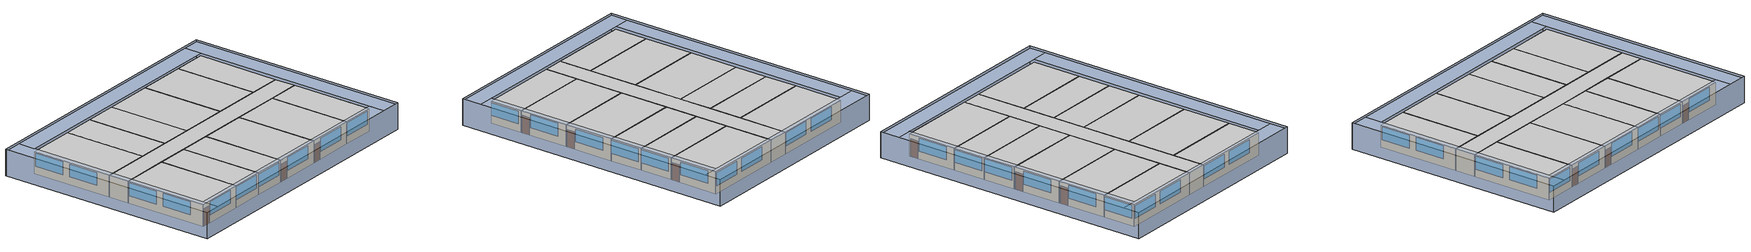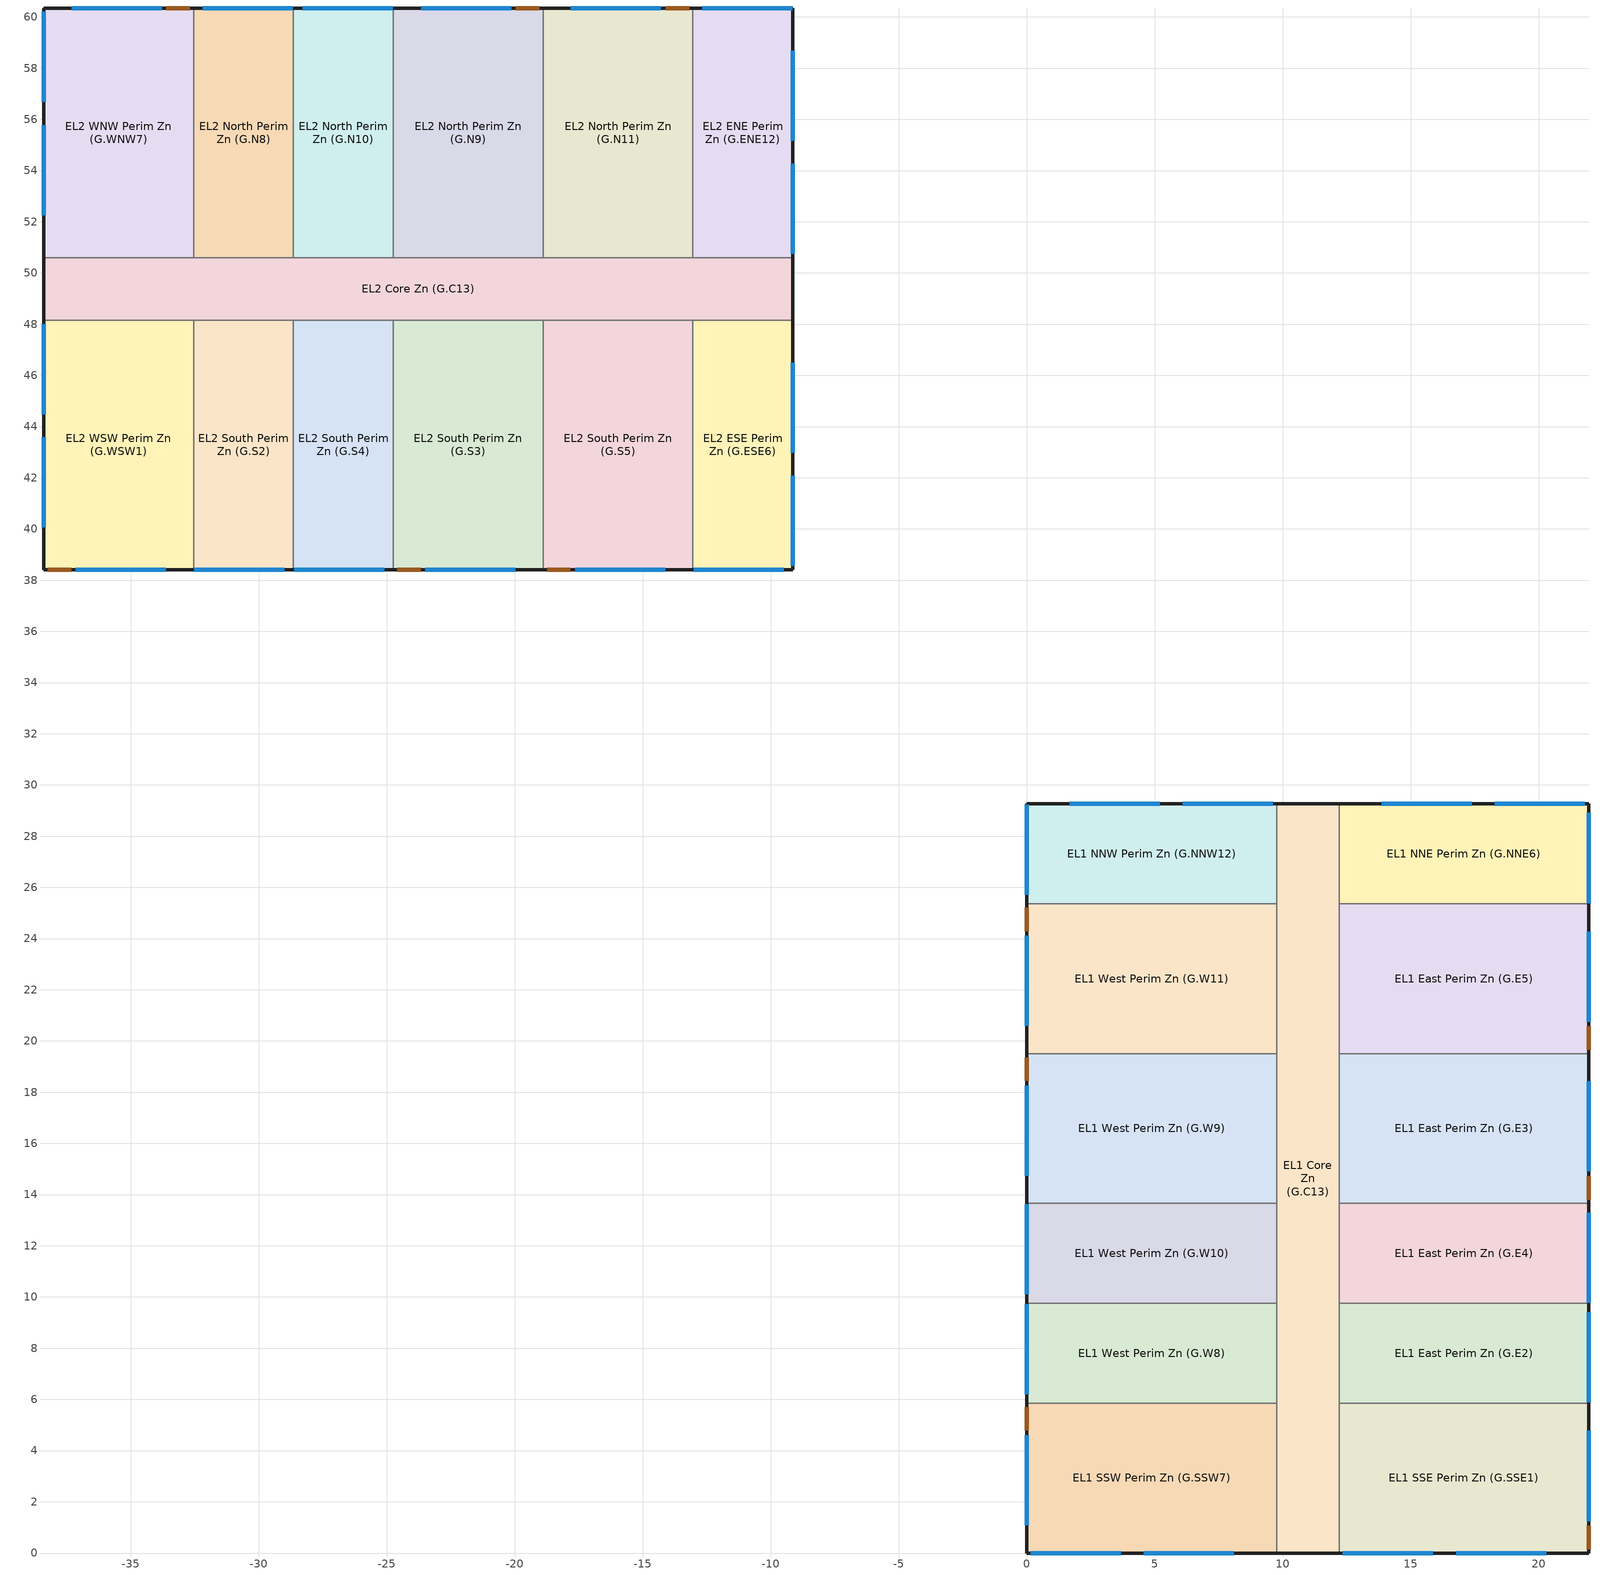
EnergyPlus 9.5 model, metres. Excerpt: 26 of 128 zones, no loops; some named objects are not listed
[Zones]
EL1 Core Zn (G.C13)
 floor foundation (Exterior Floor Cons): 12.19,29.26 12.19,0 9.75,0 9.75,29.26 z0
 wall outside (EL1 EWall Construction): 12.19,29.26 9.75,29.26 / 9.75,0 12.19,0 z0:2.56
 wall to EL1 NNW Perim Zn (G.NNW12) (EL1 IWall Construction-mirror): 9.75,29.26 9.75,25.36 z0:2.56
 wall to EL1 SSW Perim Zn (G.SSW7) (EL1 IWall Construction-mirror): 9.75,5.85 9.75,0 z0:2.56
 wall to EL1 West Perim Zn (G.W10) (EL1 IWall Construction-mirror): 9.75,13.66 9.75,9.75 z0:2.56
 wall to EL1 West Perim Zn (G.W11) (EL1 IWall Construction-mirror): 9.75,25.36 9.75,19.51 z0:2.56
 wall to EL1 West Perim Zn (G.W8) (EL1 IWall Construction-mirror): 9.75,9.75 9.75,5.85 z0:2.56
 wall to EL1 West Perim Zn (G.W9) (EL1 IWall Construction-mirror): 9.75,19.51 9.75,13.66 z0:2.56
 wall to EL1 East Perim Zn (G.E2) (EL1 IWall Construction-mirror): 12.19,5.85 12.19,9.75 z0:2.56
 wall to EL1 East Perim Zn (G.E3) (EL1 IWall Construction-mirror): 12.19,13.66 12.19,19.51 z0:2.56
 wall to EL1 East Perim Zn (G.E4) (EL1 IWall Construction-mirror): 12.19,9.75 12.19,13.66 z0:2.56
 wall to EL1 East Perim Zn (G.E5) (EL1 IWall Construction-mirror): 12.19,19.51 12.19,25.36 z0:2.56
 wall to EL1 NNE Perim Zn (G.NNE6) (EL1 IWall Construction-mirror): 12.19,25.36 12.19,29.26 z0:2.56
 wall to EL1 SSE Perim Zn (G.SSE1) (EL1 IWall Construction-mirror): 12.19,0 12.19,5.85 z0:2.56
 ceiling to EL1 Core Pl Zn (G.C26) (EL1 Ceilg Construction): 9.75,29.26 9.75,0 12.19,0 12.19,29.26 z2.56
EL1 East Perim Zn (G.E2)
 floor foundation (Exterior Floor Cons): 21.95,9.75 21.95,5.85 12.19,5.85 12.19,9.75 z0
 wall outside (EL1 EWall Construction): 21.95,5.85 21.95,9.75 z0:2.56
 wall to EL1 East Perim Zn (G.E4) (EL1 IWall Construction): 21.95,9.75 12.19,9.75 z0:2.56
 wall to EL1 SSE Perim Zn (G.SSE1) (EL1 IWall Construction-mirror): 12.19,5.85 21.95,5.85 z0:2.56
 window (Exterior Window): 21.95,5.88 21.95,9.4 z0.91:2.41
 ceiling to EL1 East Perim Pl Zn (G.E15) (EL1 Ceilg Construction): 12.19,9.75 12.19,5.85 21.95,5.85 21.95,9.75 z2.56
EL1 East Perim Zn (G.E3)
 floor foundation (Exterior Floor Cons): 21.95,19.51 21.95,13.66 12.19,13.66 12.19,19.51 z0
 wall outside (EL1 EWall Construction): 21.95,13.66 21.95,19.51 z0:2.56
 wall to EL1 East Perim Zn (G.E5) (EL1 IWall Construction): 21.95,19.51 12.19,19.51 z0:2.56
 wall to EL1 East Perim Zn (G.E4) (EL1 IWall Construction): 12.19,13.66 21.95,13.66 z0:2.56
 window (Exterior Window): 21.95,14.9 21.95,18.42 z0.91:2.41
 door (Dbl Lyr Unins Mtl Door): 21.95,13.81 21.95,14.72 z0:2.04
 ceiling to EL1 East Perim Pl Zn (G.E16) (EL1 Ceilg Construction): 12.19,19.51 12.19,13.66 21.95,13.66 21.95,19.51 z2.56
EL1 East Perim Zn (G.E4)
 floor foundation (Exterior Floor Cons): 21.95,13.66 21.95,9.75 12.19,9.75 12.19,13.66 z0
 wall outside (EL1 EWall Construction): 21.95,9.75 21.95,13.66 z0:2.56
 window (Exterior Window): 21.95,9.78 21.95,13.3 z0.91:2.41
 ceiling to EL1 East Perim Pl Zn (G.E17) (EL1 Ceilg Construction): 12.19,13.66 12.19,9.75 21.95,9.75 21.95,13.66 z2.56
EL1 East Perim Zn (G.E5)
 floor foundation (Exterior Floor Cons): 21.95,25.36 21.95,19.51 12.19,19.51 12.19,25.36 z0
 wall outside (EL1 EWall Construction): 21.95,19.51 21.95,25.36 z0:2.56
 wall to EL1 NNE Perim Zn (G.NNE6) (EL1 IWall Construction): 21.95,25.36 12.19,25.36 z0:2.56
 window (Exterior Window): 21.95,20.76 21.95,24.27 z0.91:2.41
 door (Dbl Lyr Unins Mtl Door): 21.95,19.66 21.95,20.57 z0:2.04
 ceiling to EL1 East Perim Pl Zn (G.E18) (EL1 Ceilg Construction): 12.19,25.36 12.19,19.51 21.95,19.51 21.95,25.36 z2.56
EL1 NNE Perim Zn (G.NNE6)
 floor foundation (Exterior Floor Cons): 21.95,29.26 21.95,25.36 12.19,25.36 12.19,29.26 z0
 wall outside (EL1 EWall Construction): 21.95,25.36 21.95,29.26 12.19,29.26 z0:2.56
 window (Exterior Window): 21.95,25.39 21.95,28.91 / 21.79,29.26 18.28,29.26 / 17.37,29.26 13.86,29.26 z0.91:2.41
 ceiling to EL1 NNE Perim Pl Zn (G.NNE19) (EL1 Ceilg Construction): 12.19,29.26 12.19,25.36 21.95,25.36 21.95,29.26 z2.56
EL1 NNW Perim Zn (G.NNW12)
 floor foundation (Exterior Floor Cons): 9.75,29.26 9.75,25.36 0,25.36 0,29.26 z0
 wall outside (EL1 EWall Construction): 9.75,29.26 0,29.26 0,25.36 z0:2.56
 wall to EL1 West Perim Zn (G.W11) (EL1 IWall Construction-mirror): 0,25.36 9.75,25.36 z0:2.56
 window (Exterior Window): 9.6,29.26 6.09,29.26 / 5.18,29.26 1.67,29.26 / 0,29.23 0,25.71 z0.91:2.41
 ceiling to EL1 NNW Perim Pl Zn (G.NNW25) (EL1 Ceilg Construction): 0,29.26 0,25.36 9.75,25.36 9.75,29.26 z2.56
EL1 SSE Perim Zn (G.SSE1)
 floor foundation (Exterior Floor Cons): 21.95,5.85 21.95,0 12.19,0 12.19,5.85 z0
 wall outside (EL1 EWall Construction): 12.19,0 21.95,0 21.95,5.85 z0:2.56
 window (Exterior Window): 21.95,1.25 21.95,4.77 / 12.34,0 15.86,0 / 16.76,0 20.28,0 z0.91:2.41
 door (Dbl Lyr Unins Mtl Door): 21.95,0.15 21.95,1.07 z0:2.04
 ceiling to EL1 SSE Perim Pl Zn (G.SSE14) (EL1 Ceilg Construction): 12.19,5.85 12.19,0 21.95,0 21.95,5.85 z2.56
EL1 SSW Perim Zn (G.SSW7)
 floor foundation (Exterior Floor Cons): 9.75,5.85 9.75,0 0,0 0,5.85 z0
 wall outside (EL1 EWall Construction): 0,5.85 0,0 9.75,0 z0:2.56
 wall to EL1 West Perim Zn (G.W8) (EL1 IWall Construction): 9.75,5.85 0,5.85 z0:2.56
 window (Exterior Window): 0.15,0 3.67,0 / 4.57,0 8.09,0 / 0,4.6 0,1.09 z0.91:2.41
 door (Dbl Lyr Unins Mtl Door): 0,5.7 0,4.79 z0:2.04
 ceiling to EL1 SSW Perim Pl Zn (G.SSW20) (EL1 Ceilg Construction): 0,5.85 0,0 9.75,0 9.75,5.85 z2.56
EL1 West Perim Zn (G.W10)
 floor foundation (Exterior Floor Cons): 9.75,13.66 9.75,9.75 0,9.75 0,13.66 z0
 wall outside (EL1 EWall Construction): 0,13.66 0,9.75 z0:2.56
 wall to EL1 West Perim Zn (G.W8) (EL1 IWall Construction-mirror): 0,9.75 9.75,9.75 z0:2.56
 wall to EL1 West Perim Zn (G.W9) (EL1 IWall Construction-mirror): 9.75,13.66 0,13.66 z0:2.56
 window (Exterior Window): 0,13.62 0,10.11 z0.91:2.41
 ceiling to EL1 West Perim Pl Zn (G.W23) (EL1 Ceilg Construction): 0,13.66 0,9.75 9.75,9.75 9.75,13.66 z2.56
EL1 West Perim Zn (G.W11)
 floor foundation (Exterior Floor Cons): 9.75,25.36 9.75,19.51 0,19.51 0,25.36 z0
 wall outside (EL1 EWall Construction): 0,25.36 0,19.51 z0:2.56
 wall to EL1 West Perim Zn (G.W9) (EL1 IWall Construction-mirror): 0,19.51 9.75,19.51 z0:2.56
 window (Exterior Window): 0,24.11 0,20.59 z0.91:2.41
 door (Dbl Lyr Unins Mtl Door): 0,25.21 0,24.29 z0:2.04
 ceiling to EL1 West Perim Pl Zn (G.W24) (EL1 Ceilg Construction): 0,25.36 0,19.51 9.75,19.51 9.75,25.36 z2.56
EL1 West Perim Zn (G.W8)
 floor foundation (Exterior Floor Cons): 9.75,9.75 9.75,5.85 0,5.85 0,9.75 z0
 wall outside (EL1 EWall Construction): 0,9.75 0,5.85 z0:2.56
 window (Exterior Window): 0,9.72 0,6.21 z0.91:2.41
 ceiling to EL1 West Perim Pl Zn (G.W21) (EL1 Ceilg Construction): 0,9.75 0,5.85 9.75,5.85 9.75,9.75 z2.56
EL1 West Perim Zn (G.W9)
 floor foundation (Exterior Floor Cons): 9.75,19.51 9.75,13.66 0,13.66 0,19.51 z0
 wall outside (EL1 EWall Construction): 0,19.51 0,13.66 z0:2.56
 window (Exterior Window): 0,18.26 0,14.74 z0.91:2.41
 door (Dbl Lyr Unins Mtl Door): 0,19.35 0,18.44 z0:2.04
 ceiling to EL1 West Perim Pl Zn (G.W22) (EL1 Ceilg Construction): 0,19.51 0,13.66 9.75,13.66 9.75,19.51 z2.56
EL2 Core Zn (G.C13)
 floor foundation (Exterior Floor Cons): -9.14,50.6 -9.14,48.16 -38.4,48.16 -38.4,50.6 z0
 wall outside (EL1 EWall Construction): -9.14,48.16 -9.14,50.6 / -38.4,50.6 -38.4,48.16 z0:2.56
 wall to EL2 ESE Perim Zn (G.ESE6) (EL1 IWall Construction-mirror): -13.05,48.16 -9.14,48.16 z0:2.56
 wall to EL2 South Perim Zn (G.S2) (EL1 IWall Construction-mirror): -32.55,48.16 -28.65,48.16 z0:2.56
 wall to EL2 South Perim Zn (G.S3) (EL1 IWall Construction-mirror): -24.75,48.16 -18.9,48.16 z0:2.56
 wall to EL2 South Perim Zn (G.S4) (EL1 IWall Construction-mirror): -28.65,48.16 -24.75,48.16 z0:2.56
 wall to EL2 South Perim Zn (G.S5) (EL1 IWall Construction-mirror): -18.9,48.16 -13.05,48.16 z0:2.56
 wall to EL2 WSW Perim Zn (G.WSW1) (EL1 IWall Construction-mirror): -38.4,48.16 -32.55,48.16 z0:2.56
 wall to EL2 ENE Perim Zn (G.ENE12) (EL1 IWall Construction-mirror): -9.14,50.6 -13.05,50.6 z0:2.56
 wall to EL2 North Perim Zn (G.N10) (EL1 IWall Construction-mirror): -24.75,50.6 -28.65,50.6 z0:2.56
 wall to EL2 North Perim Zn (G.N11) (EL1 IWall Construction-mirror): -13.05,50.6 -18.9,50.6 z0:2.56
 wall to EL2 North Perim Zn (G.N8) (EL1 IWall Construction-mirror): -28.65,50.6 -32.55,50.6 z0:2.56
 wall to EL2 North Perim Zn (G.N9) (EL1 IWall Construction-mirror): -18.9,50.6 -24.75,50.6 z0:2.56
 wall to EL2 WNW Perim Zn (G.WNW7) (EL1 IWall Construction-mirror): -32.55,50.6 -38.4,50.6 z0:2.56
 ceiling to EL2 Core Pl Zn (G.C26) (EL1 Ceilg Construction): -38.4,50.6 -38.4,48.16 -9.14,48.16 -9.14,50.6 z2.56
EL2 ENE Perim Zn (G.ENE12)
 floor foundation (Exterior Floor Cons): -9.14,60.35 -9.14,50.6 -13.05,50.6 -13.05,60.35 z0
 wall outside (EL1 EWall Construction): -9.14,50.6 -9.14,60.35 -13.05,60.35 z0:2.56
 wall to EL2 North Perim Zn (G.N11) (EL1 IWall Construction-mirror): -13.05,60.35 -13.05,50.6 z0:2.56
 window (Exterior Window): -9.14,50.75 -9.14,54.27 / -9.14,55.17 -9.14,58.68 / -9.17,60.35 -12.69,60.35 z0.91:2.41
 ceiling to EL2 ENE Perim Pl Zn (G.ENE25) (EL1 Ceilg Construction): -13.05,60.35 -13.05,50.6 -9.14,50.6 -9.14,60.35 z2.56
EL2 ESE Perim Zn (G.ESE6)
 floor foundation (Exterior Floor Cons): -9.14,48.16 -9.14,38.4 -13.05,38.4 -13.05,48.16 z0
 wall outside (EL1 EWall Construction): -13.05,38.4 -9.14,38.4 -9.14,48.16 z0:2.56
 wall to EL2 South Perim Zn (G.S5) (EL1 IWall Construction-mirror): -13.05,48.16 -13.05,38.4 z0:2.56
 window (Exterior Window): -9.14,38.56 -9.14,42.07 / -9.14,42.98 -9.14,46.49 / -13.01,38.4 -9.5,38.4 z0.91:2.41
 ceiling to EL2 ESE Perim Pl Zn (G.ESE19) (EL1 Ceilg Construction): -13.05,48.16 -13.05,38.4 -9.14,38.4 -9.14,48.16 z2.56
EL2 North Perim Zn (G.N10)
 floor foundation (Exterior Floor Cons): -24.75,60.35 -24.75,50.6 -28.65,50.6 -28.65,60.35 z0
 wall outside (EL1 EWall Construction): -24.75,60.35 -28.65,60.35 z0:2.56
 wall to EL2 North Perim Zn (G.N8) (EL1 IWall Construction-mirror): -28.65,60.35 -28.65,50.6 z0:2.56
 wall to EL2 North Perim Zn (G.N9) (EL1 IWall Construction-mirror): -24.75,50.6 -24.75,60.35 z0:2.56
 window (Exterior Window): -24.78,60.35 -28.3,60.35 z0.91:2.41
 ceiling to EL2 North Perim Pl Zn (G.N23) (EL1 Ceilg Construction): -28.65,60.35 -28.65,50.6 -24.75,50.6 -24.75,60.35 z2.56
EL2 North Perim Zn (G.N11)
 floor foundation (Exterior Floor Cons): -13.05,60.35 -13.05,50.6 -18.9,50.6 -18.9,60.35 z0
 wall outside (EL1 EWall Construction): -13.05,60.35 -18.9,60.35 z0:2.56
 wall to EL2 North Perim Zn (G.N9) (EL1 IWall Construction-mirror): -18.9,60.35 -18.9,50.6 z0:2.56
 window (Exterior Window): -14.3,60.35 -17.81,60.35 z0.91:2.41
 door (Dbl Lyr Unins Mtl Door): -13.2,60.35 -14.11,60.35 z0:2.04
 ceiling to EL2 North Perim Pl Zn (G.N24) (EL1 Ceilg Construction): -18.9,60.35 -18.9,50.6 -13.05,50.6 -13.05,60.35 z2.56
EL2 North Perim Zn (G.N8)
 floor foundation (Exterior Floor Cons): -28.65,60.35 -28.65,50.6 -32.55,50.6 -32.55,60.35 z0
 wall outside (EL1 EWall Construction): -28.65,60.35 -32.55,60.35 z0:2.56
 wall to EL2 WNW Perim Zn (G.WNW7) (EL1 IWall Construction-mirror): -32.55,60.35 -32.55,50.6 z0:2.56
 window (Exterior Window): -28.68,60.35 -32.2,60.35 z0.91:2.41
 ceiling to EL2 North Perim Pl Zn (G.N21) (EL1 Ceilg Construction): -32.55,60.35 -32.55,50.6 -28.65,50.6 -28.65,60.35 z2.56
EL2 North Perim Zn (G.N9)
 floor foundation (Exterior Floor Cons): -18.9,60.35 -18.9,50.6 -24.75,50.6 -24.75,60.35 z0
 wall outside (EL1 EWall Construction): -18.9,60.35 -24.75,60.35 z0:2.56
 window (Exterior Window): -20.15,60.35 -23.66,60.35 z0.91:2.41
 door (Dbl Lyr Unins Mtl Door): -19.05,60.35 -19.96,60.35 z0:2.04
 ceiling to EL2 North Perim Pl Zn (G.N22) (EL1 Ceilg Construction): -24.75,60.35 -24.75,50.6 -18.9,50.6 -18.9,60.35 z2.56
EL2 South Perim Zn (G.S2)
 floor foundation (Exterior Floor Cons): -28.65,48.16 -28.65,38.4 -32.55,38.4 -32.55,48.16 z0
 wall outside (EL1 EWall Construction): -32.55,38.4 -28.65,38.4 z0:2.56
 wall to EL2 South Perim Zn (G.S4) (EL1 IWall Construction): -28.65,38.4 -28.65,48.16 z0:2.56
 wall to EL2 WSW Perim Zn (G.WSW1) (EL1 IWall Construction-mirror): -32.55,48.16 -32.55,38.4 z0:2.56
 window (Exterior Window): -32.52,38.4 -29.01,38.4 z0.91:2.41
 ceiling to EL2 South Perim Pl Zn (G.S15) (EL1 Ceilg Construction): -32.55,48.16 -32.55,38.4 -28.65,38.4 -28.65,48.16 z2.56
EL2 South Perim Zn (G.S3)
 floor foundation (Exterior Floor Cons): -18.9,48.16 -18.9,38.4 -24.75,38.4 -24.75,48.16 z0
 wall outside (EL1 EWall Construction): -24.75,38.4 -18.9,38.4 z0:2.56
 wall to EL2 South Perim Zn (G.S5) (EL1 IWall Construction): -18.9,38.4 -18.9,48.16 z0:2.56
 wall to EL2 South Perim Zn (G.S4) (EL1 IWall Construction): -24.75,48.16 -24.75,38.4 z0:2.56
 window (Exterior Window): -23.5,38.4 -19.98,38.4 z0.91:2.41
 door (Dbl Lyr Unins Mtl Door): -24.6,38.4 -23.68,38.4 z0:2.04
 ceiling to EL2 South Perim Pl Zn (G.S16) (EL1 Ceilg Construction): -24.75,48.16 -24.75,38.4 -18.9,38.4 -18.9,48.16 z2.56
EL2 South Perim Zn (G.S4)
 floor foundation (Exterior Floor Cons): -24.75,48.16 -24.75,38.4 -28.65,38.4 -28.65,48.16 z0
 wall outside (EL1 EWall Construction): -28.65,38.4 -24.75,38.4 z0:2.56
 window (Exterior Window): -28.62,38.4 -25.1,38.4 z0.91:2.41
 ceiling to EL2 South Perim Pl Zn (G.S17) (EL1 Ceilg Construction): -28.65,48.16 -28.65,38.4 -24.75,38.4 -24.75,48.16 z2.56
EL2 South Perim Zn (G.S5)
 floor foundation (Exterior Floor Cons): -13.05,48.16 -13.05,38.4 -18.9,38.4 -18.9,48.16 z0
 wall outside (EL1 EWall Construction): -18.9,38.4 -13.05,38.4 z0:2.56
 window (Exterior Window): -17.65,38.4 -14.13,38.4 z0.91:2.41
 door (Dbl Lyr Unins Mtl Door): -18.75,38.4 -17.83,38.4 z0:2.04
 ceiling to EL2 South Perim Pl Zn (G.S18) (EL1 Ceilg Construction): -18.9,48.16 -18.9,38.4 -13.05,38.4 -13.05,48.16 z2.56
EL2 WNW Perim Zn (G.WNW7)
 floor foundation (Exterior Floor Cons): -32.55,60.35 -32.55,50.6 -38.4,50.6 -38.4,60.35 z0
 wall outside (EL1 EWall Construction): -32.55,60.35 -38.4,60.35 -38.4,50.6 z0:2.56
 window (Exterior Window): -33.8,60.35 -37.32,60.35 / -38.4,60.2 -38.4,56.68 / -38.4,55.78 -38.4,52.26 z0.91:2.41
 door (Dbl Lyr Unins Mtl Door): -32.71,60.35 -33.62,60.35 z0:2.04
 ceiling to EL2 WNW Perim Pl Zn (G.WNW20) (EL1 Ceilg Construction): -38.4,60.35 -38.4,50.6 -32.55,50.6 -32.55,60.35 z2.56
EL2 WSW Perim Zn (G.WSW1)
 floor foundation (Exterior Floor Cons): -32.55,48.16 -32.55,38.4 -38.4,38.4 -38.4,48.16 z0
 wall outside (EL1 EWall Construction): -38.4,48.16 -38.4,38.4 -32.55,38.4 z0:2.56
 window (Exterior Window): -37.16,38.4 -33.64,38.4 / -38.4,48.01 -38.4,44.49 / -38.4,43.59 -38.4,40.07 z0.91:2.41
 door (Dbl Lyr Unins Mtl Door): -38.25,38.4 -37.34,38.4 z0:2.04
 ceiling to EL2 WSW Perim Pl Zn (G.WSW14) (EL1 Ceilg Construction): -38.4,48.16 -38.4,38.4 -32.55,38.4 -32.55,48.16 z2.56
shading: -2.13,31.39 24.08,31.39 / 24.08,31.39 24.08,-2.13 / 24.08,-2.13 -2.13,-2.13 / -2.13,31.39 -2.13,-2.13 / -40.54,36.27 -40.54,62.48 / -40.54,62.48 -7.01,62.48 / -7.01,62.48 -7.01,36.27 / -40.54,36.27 -7.01,36.27 z0:3.05; -9.14,62.33 -9.14,60.35 -38.4,60.35 -38.4,62.33 z2.9; -38.4,62.33 -38.4,36.42 -40.39,36.42 -40.39,62.33 z2.9; -7.16,62.33 -7.16,36.42 -9.14,36.42 -9.14,62.33 z2.9; -9.14,38.4 -9.14,36.42 -38.4,36.42 -38.4,38.4 z2.9; 23.93,31.24 23.93,29.26 -1.98,29.26 -1.98,31.24 z2.9; 0,29.26 0,0 -1.98,0 -1.98,29.26 z2.9; 23.93,0 23.93,-1.98 -1.98,-1.98 -1.98,0 z2.9; 23.93,29.26 23.93,0 21.95,0 21.95,29.26 z2.9
[Building]
MFm+dxgf+existing: North Axis {deg}=0; Terrain=Suburbs; Loads Convergence Tolerance Value {W}=0.04; Temperature Convergence Tolerance Value {deltaC}=0.4; Solar Distribution=FullExterior; Maximum Number of Warmup Days=40; Minimum Number of Warmup Days=10
[Site:Location]
CA_EUREKA_USA Design_Conditions: Latitude {deg}=40.8; Longitude {deg}=-124.17; Time Zone {hr}=-8; Elevation {m}=18
[SizingPeriod:DesignDay] Day of Month=21; Dry-Bulb Temperature Range Modifier Type=DefaultMultipliers; Humidity Condition Type=Wetbulb; Barometric Pressure {Pa}=101109; Rain Indicator=No; Snow Indicator=No; Daylight Saving Time Indicator=No
Name | Month | Day Type | Maximum Dry-Bulb Temperature {C} | Daily Dry-Bulb Temperature Range {deltaC} | Wetbulb or DewPoint at Maximum Dry-Bulb {C} | Wind Speed {m/s} | Wind Direction {deg} | Solar Model Indicator | Sky Clearness | ASHRAE Clear Sky Optical Depth for Beam Irradiance (taub) | ASHRAE Clear Sky Optical Depth for Diffuse Irradiance (taud)
CA_EUREKA Ann Htg 99.6% Condns DB | 12 | WinterDesignDay | 0.7 | 0 | 0.7 | 1.5 | 100 | ASHRAEClearSky | 0
CA_EUREKA Ann Clg .4% Condns DB=>MWB | 8 | SummerDesignDay | 20.1 | 4.5 | 15.1 | 4.2 | 320 | ASHRAETau |  | 0.327 | 2.581
[Site:WaterMainsTemperature]
Calculation Method=Correlation; Annual Average Outdoor Air Temperature {C}=10.81; Maximum Difference In Monthly Average Outdoor Air Temperatures {deltaC}=16.84
[Material]
Name | Roughness | Thickness {m} | Conductivity {W/m-K} | Density {kg/m3} | Specific Heat {J/kg-K} | Thermal Absorptance | Solar Absorptance | Visible Absorptance
GypBd 1/2in (GP01) | Rough | 0.0128016 | 0.160159 | 800.925 | 837.36
Light Soil Damp 2in | Rough | 0.0508 | 0.864789 | 1601.85 | 1046.7
Conc HW 140lb 4in (HF-C5) | Rough | 0.101498 | 1.72958 | 2242.59 | 837.36
syn_stucco | MediumSmooth | 0.003048 | 8.65E-02 | 400 | 878.64
Drywall_1/2in | MediumSmooth | 0.0127 | 0.16009 | 800.923 | 1087.84
OSB_7/16in | MediumSmooth | 0.0111125 | 0.1163 | 544.627 | 1213.36
sheathing_consol_layer | Rough | 0.0127 | 0.0940184 | 685.008 | 1172.332
wall_consol_layer | Rough | 0.137 | 0.057165 | 120.801 | 1036.26
ceil_consol_layer | Rough | 0.195 | 0.0617176 | 41.9286 | 776.251
Carpet_n_pad | MediumSmooth | 0.0254001 | 0.0601314 | 32.0369 | 836.8 | 0.9 | 0.7 | 0.7
[Material:NoMass] Roughness=Rough
Name | Thermal Resistance {m2-K/W}
EL1 IWall Cons Mat 2 (0.91) | 0.160211
Dbl Lyr Unins Mtl Door | 0.214703
[WindowMaterial:SimpleGlazingSystem]
Glass: U-Factor {W/m2-K}=3.74787; Solar Heat Gain Coefficient=0.52; Visible Transmittance=0.88
[WindowMaterial:Blind]
int_blind: Slat Orientation=Horizontal; Slat Width {m}=0.025; Slat Separation {m}=0.01875; Slat Thickness {m}=0.001; Slat Angle {deg}=45; Slat Conductivity {W/m-K}=221; Slat Beam Solar Transmittance=0; Front Side Slat Beam Solar Reflectance=0.5; Back Side Slat Beam Solar Reflectance=0.5; Slat Diffuse Solar Transmittance=0; Front Side Slat Diffuse Solar Reflectance=0.5; Back Side Slat Diffuse Solar Reflectance=0.5; Slat Beam Visible Transmittance=0; Front Side Slat Beam Visible Reflectance=0.5; Back Side Slat Beam Visible Reflectance=0.5; Slat Diffuse Visible Transmittance=0; Front Side Slat Diffuse Visible Reflectance=0.5; Back Side Slat Diffuse Visible Reflectance=0.5; Slat Infrared Hemispherical Transmittance=0; Front Side Slat Infrared Hemispherical Emissivity=0.9; Back Side Slat Infrared Hemispherical Emissivity=0.9; Blind to Glass Distance {m}=0.05; Blind Top Opening Multiplier=0.5; Blind Bottom Opening Multiplier=0.5; Blind Left Side Opening Multiplier=0.5; Blind Right Side Opening Multiplier=0.5
[Construction]
Exterior Window: Glass
EL1 EWall Construction: syn_stucco, sheathing_consol_layer, OSB_7/16in, wall_consol_layer, Drywall_1/2in
EL1 IWall Construction; EL1 IWall Construction-mirror: GypBd 1/2in (GP01), EL1 IWall Cons Mat 2 (0.91), GypBd 1/2in (GP01)
Dbl Lyr Unins Mtl Door: Dbl Lyr Unins Mtl Door
EL1 Ceilg Construction: ceil_consol_layer, Drywall_1/2in
window_w_blinds: Glass, int_blind
Exterior Floor Cons: Light Soil Damp 2in, Conc HW 140lb 4in (HF-C5), Carpet_n_pad
[Zone] Multiplier=1; Part of Total Floor Area=Yes
EL1 Core Zn (G.C13); EL1 East Perim Zn (G.E2); EL1 East Perim Zn (G.E3); EL1 East Perim Zn (G.E4); EL1 East Perim Zn (G.E5); EL1 NNE Perim Zn (G.NNE6); EL1 NNW Perim Zn (G.NNW12); EL1 SSE Perim Zn (G.SSE1); EL1 SSW Perim Zn (G.SSW7); EL1 West Perim Zn (G.W10); EL1 West Perim Zn (G.W11); EL1 West Perim Zn (G.W8); EL1 West Perim Zn (G.W9); EL2 Core Zn (G.C13); EL2 ENE Perim Zn (G.ENE12); EL2 ESE Perim Zn (G.ESE6); EL2 North Perim Zn (G.N10); EL2 North Perim Zn (G.N11); EL2 North Perim Zn (G.N8); EL2 North Perim Zn (G.N9); EL2 South Perim Zn (G.S2); EL2 South Perim Zn (G.S3); EL2 South Perim Zn (G.S4); EL2 South Perim Zn (G.S5); EL2 WNW Perim Zn (G.WNW7); EL2 WSW Perim Zn (G.WSW1)
[WindowShadingControl] Shading Type=InteriorBlind; Construction with Shading=window_w_blinds; Shading Control Type=OnNightIfHeatingAndOnDayIfCooling; Schedule=DEER Res ShadeSch; Shading Control Is Scheduled=Yes; Glare Control Is Active=No; Multiple Surface Control Type=Sequential
Name | Zone | Fenestration Surface 1 | Fenestration Surface 2 | Fenestration Surface 3
Shades-EL1-unit-G.E1 | EL1 SSE Perim Zn (G.SSE1) | EL1 East Win (G.SSE1.E1.W1) | EL1 South Win (G.SSE1.E2.W1) | EL1 South Win (G.SSE1.E2.W2)
Shades-EL1-unit-G.E2 | EL1 East Perim Zn (G.E2) | EL1 East Win (G.E2.E3.W1)
Shades-EL1-unit-G.E4 | EL1 East Perim Zn (G.E4) | EL1 East Win (G.E4.E5.W1)
Shades-EL1-unit-G.E3 | EL1 East Perim Zn (G.E3) | EL1 East Win (G.E3.E4.W1)
Shades-EL1-unit-G.E5 | EL1 East Perim Zn (G.E5) | EL1 East Win (G.E5.E6.W1)
Shades-EL1-unit-G.E6 | EL1 NNE Perim Zn (G.NNE6) | EL1 East Win (G.NNE6.E8.W1) | EL1 North Win (G.NNE6.E7.W1) | EL1 North Win (G.NNE6.E7.W2)
Shades-EL1-unit-G.W7 | EL1 SSW Perim Zn (G.SSW7) | EL1 West Win (G.SSW7.E10.W1) | EL1 South Win (G.SSW7.E9.W1) | EL1 South Win (G.SSW7.E9.W2)
Shades-EL1-unit-G.W8 | EL1 West Perim Zn (G.W8) | EL1 West Win (G.W8.E11.W1)
Shades-EL1-unit-G.W10 | EL1 West Perim Zn (G.W10) | EL1 West Win (G.W10.E13.W1)
Shades-EL1-unit-G.W9 | EL1 West Perim Zn (G.W9) | EL1 West Win (G.W9.E12.W1)
Shades-EL1-unit-G.W11 | EL1 West Perim Zn (G.W11) | EL1 West Win (G.W11.E14.W1)
Shades-EL1-unit-G.W12 | EL1 NNW Perim Zn (G.NNW12) | EL1 West Win (G.NNW12.E15.W1) | EL1 North Win (G.NNW12.E16.W1) | EL1 North Win (G.NNW12.E16.W2)
Shades-EL2-unit-G.S1 | EL2 WSW Perim Zn (G.WSW1) | EL2 South Win (G.WSW1.E1.W1) | EL2 West Win (G.WSW1.E2.W1) | EL2 West Win (G.WSW1.E2.W2)
Shades-EL2-unit-G.S2 | EL2 South Perim Zn (G.S2) | EL2 South Win (G.S2.E3.W1)
Shades-EL2-unit-G.S4 | EL2 South Perim Zn (G.S4) | EL2 South Win (G.S4.E5.W1)
Shades-EL2-unit-G.S3 | EL2 South Perim Zn (G.S3) | EL2 South Win (G.S3.E4.W1)
Shades-EL2-unit-G.S5 | EL2 South Perim Zn (G.S5) | EL2 South Win (G.S5.E6.W1)
Shades-EL2-unit-G.S6 | EL2 ESE Perim Zn (G.ESE6) | EL2 South Win (G.ESE6.E8.W1) | EL2 East Win (G.ESE6.E7.W1) | EL2 East Win (G.ESE6.E7.W2)
Shades-EL2-unit-G.N12 | EL2 ENE Perim Zn (G.ENE12) | EL2 North Win (G.ENE12.E15.W1) | EL2 East Win (G.ENE12.E16.W1) | EL2 East Win (G.ENE12.E16.W2)
Shades-EL2-unit-G.N11 | EL2 North Perim Zn (G.N11) | EL2 North Win (G.N11.E14.W1)
Shades-EL2-unit-G.N9 | EL2 North Perim Zn (G.N9) | EL2 North Win (G.N9.E12.W1)
Shades-EL2-unit-G.N10 | EL2 North Perim Zn (G.N10) | EL2 North Win (G.N10.E13.W1)
Shades-EL2-unit-G.N8 | EL2 North Perim Zn (G.N8) | EL2 North Win (G.N8.E11.W1)
Shades-EL2-unit-G.N7 | EL2 WNW Perim Zn (G.WNW7) | EL2 North Win (G.WNW7.E10.W1) | EL2 West Win (G.WNW7.E9.W1) | EL2 West Win (G.WNW7.E9.W2)
[Foundation:Kiva]
Slab Foundation
[Foundation:Kiva:Settings]
Soil Conductivity {W/m-K}=1.73; Soil Density {kg/m3}=1842; Soil Specific Heat {J/kg-K}=419; Ground Solar Absorptivity=0.9; Ground Thermal Absorptivity=0.9; Ground Surface Roughness {m}=0.03; Far-Field Width {m}=40; Deep-Ground Boundary Condition=ZeroFlux; Deep-Ground Depth {m}=40; Minimum Cell Dimension {m}=0.02; Maximum Cell Growth Coefficient=1.5; Simulation Timestep=Timestep
[SurfaceProperty:ExposedFoundationPerimeter] Exposed Perimeter Calculation Method=ExposedPerimeterFraction; Surface Segment 1 Exposed=Yes
Name | Exposed Perimeter Fraction
EL1 Flr (G.C13.U13); EL2 Flr (G.C13.U13) | 0.077
EL1 Flr (G.E2.U2); EL1 Flr (G.E4.U4); EL1 Flr (G.W10.U10); EL1 Flr (G.W8.U8); EL2 Flr (G.N10.U10); EL2 Flr (G.N8.U8); EL2 Flr (G.S2.U2); EL2 Flr (G.S4.U4) | 0.15
EL1 Flr (G.E3.U3); EL1 Flr (G.E5.U5); EL1 Flr (G.W11.U11); EL1 Flr (G.W9.U9); EL2 Flr (G.N11.U11); EL2 Flr (G.N9.U9); EL2 Flr (G.S3.U3); EL2 Flr (G.S5.U5) | 0.18
EL1 Flr (G.NNE6.U6); EL1 Flr (G.NNW12.U12); EL1 Flr (G.SSE1.U1); EL1 Flr (G.SSW7.U7); EL2 Flr (G.ENE12.U12); EL2 Flr (G.ESE6.U6); EL2 Flr (G.WNW7.U7); EL2 Flr (G.WSW1.U1) | 0.5
[OtherEquipment] Fuel Type=None; Design Level Calculation Method=EquipmentLevel; Design Level {W}=0; Fraction Radiant=0; Fraction Lost=0
Name | Zone or ZoneList | Schedule | Fraction Latent
SupplySensibleLeakageToEL1 SSE Perim Zn (G.SSE1); SupplyDuctConductionToEL1 SSE Perim Zn (G.SSE1) | EL1 SSE Perim Zn (G.SSE1) | EL1 SSE Perim Zn (G.SSE1) Duct Loss Sch | 0
SupplyLatentLeakageToEL1 SSE Perim Zn (G.SSE1) | EL1 SSE Perim Zn (G.SSE1) | EL1 SSE Perim Zn (G.SSE1) Duct Loss Sch | 1
SupplySensibleLeakageToEL1 East Perim Zn (G.E3); SupplyDuctConductionToEL1 East Perim Zn (G.E3) | EL1 East Perim Zn (G.E3) | EL1 East Perim Zn (G.E3) Duct Loss Sch | 0
SupplyLatentLeakageToEL1 East Perim Zn (G.E3) | EL1 East Perim Zn (G.E3) | EL1 East Perim Zn (G.E3) Duct Loss Sch | 1
SupplySensibleLeakageToEL1 East Perim Zn (G.E5); SupplyDuctConductionToEL1 East Perim Zn (G.E5) | EL1 East Perim Zn (G.E5) | EL1 East Perim Zn (G.E5) Duct Loss Sch | 0
SupplyLatentLeakageToEL1 East Perim Zn (G.E5) | EL1 East Perim Zn (G.E5) | EL1 East Perim Zn (G.E5) Duct Loss Sch | 1
SupplySensibleLeakageToEL1 SSW Perim Zn (G.SSW7); SupplyDuctConductionToEL1 SSW Perim Zn (G.SSW7) | EL1 SSW Perim Zn (G.SSW7) | EL1 SSW Perim Zn (G.SSW7) Duct Loss Sch | 0
SupplyLatentLeakageToEL1 SSW Perim Zn (G.SSW7) | EL1 SSW Perim Zn (G.SSW7) | EL1 SSW Perim Zn (G.SSW7) Duct Loss Sch | 1
SupplySensibleLeakageToEL1 West Perim Zn (G.W9); SupplyDuctConductionToEL1 West Perim Zn (G.W9) | EL1 West Perim Zn (G.W9) | EL1 West Perim Zn (G.W9) Duct Loss Sch | 0
SupplyLatentLeakageToEL1 West Perim Zn (G.W9) | EL1 West Perim Zn (G.W9) | EL1 West Perim Zn (G.W9) Duct Loss Sch | 1
SupplySensibleLeakageToEL1 West Perim Zn (G.W11); SupplyDuctConductionToEL1 West Perim Zn (G.W11) | EL1 West Perim Zn (G.W11) | EL1 West Perim Zn (G.W11) Duct Loss Sch | 0
SupplyLatentLeakageToEL1 West Perim Zn (G.W11) | EL1 West Perim Zn (G.W11) | EL1 West Perim Zn (G.W11) Duct Loss Sch | 1
SupplySensibleLeakageToEL2 WSW Perim Zn (G.WSW1); SupplyDuctConductionToEL2 WSW Perim Zn (G.WSW1) | EL2 WSW Perim Zn (G.WSW1) | EL2 WSW Perim Zn (G.WSW1) Duct Loss Sch | 0
SupplyLatentLeakageToEL2 WSW Perim Zn (G.WSW1) | EL2 WSW Perim Zn (G.WSW1) | EL2 WSW Perim Zn (G.WSW1) Duct Loss Sch | 1
SupplySensibleLeakageToEL2 South Perim Zn (G.S3); SupplyDuctConductionToEL2 South Perim Zn (G.S3) | EL2 South Perim Zn (G.S3) | EL2 South Perim Zn (G.S3) Duct Loss Sch | 0
SupplyLatentLeakageToEL2 South Perim Zn (G.S3) | EL2 South Perim Zn (G.S3) | EL2 South Perim Zn (G.S3) Duct Loss Sch | 1
SupplySensibleLeakageToEL2 South Perim Zn (G.S5); SupplyDuctConductionToEL2 South Perim Zn (G.S5) | EL2 South Perim Zn (G.S5) | EL2 South Perim Zn (G.S5) Duct Loss Sch | 0
SupplyLatentLeakageToEL2 South Perim Zn (G.S5) | EL2 South Perim Zn (G.S5) | EL2 South Perim Zn (G.S5) Duct Loss Sch | 1
SupplySensibleLeakageToEL2 North Perim Zn (G.N11); SupplyDuctConductionToEL2 North Perim Zn (G.N11) | EL2 North Perim Zn (G.N11) | EL2 North Perim Zn (G.N11) Duct Loss Sch | 0
SupplyLatentLeakageToEL2 North Perim Zn (G.N11) | EL2 North Perim Zn (G.N11) | EL2 North Perim Zn (G.N11) Duct Loss Sch | 1
SupplySensibleLeakageToEL2 North Perim Zn (G.N9); SupplyDuctConductionToEL2 North Perim Zn (G.N9) | EL2 North Perim Zn (G.N9) | EL2 North Perim Zn (G.N9) Duct Loss Sch | 0
SupplyLatentLeakageToEL2 North Perim Zn (G.N9) | EL2 North Perim Zn (G.N9) | EL2 North Perim Zn (G.N9) Duct Loss Sch | 1
SupplySensibleLeakageToEL2 WNW Perim Zn (G.WNW7); SupplyDuctConductionToEL2 WNW Perim Zn (G.WNW7) | EL2 WNW Perim Zn (G.WNW7) | EL2 WNW Perim Zn (G.WNW7) Duct Loss Sch | 0
SupplyLatentLeakageToEL2 WNW Perim Zn (G.WNW7) | EL2 WNW Perim Zn (G.WNW7) | EL2 WNW Perim Zn (G.WNW7) Duct Loss Sch | 1
[ZoneMixing] Design Flow Rate Calculation Method=Flow/Zone; Design Flow Rate {m3/s}=0
Name | Zone | Schedule | Source Zone
EL1 SSE Perim Pl Zn (G.SSE14)ToEL1 SSE Perim Zn (G.SSE1)Mixing | EL1 SSE Perim Zn (G.SSE1) | EL1 SSE Perim Zn (G.SSE1) Duct Loss Sch | EL1 SSE Perim Pl Zn (G.SSE14)
EL1 SSE Perim Zn (G.SSE1)ToEL1 SSE Perim Pl Zn (G.SSE14)Mixing | EL1 SSE Perim Pl Zn (G.SSE14) | EL1 SSE Perim Zn (G.SSE1) Duct Loss Sch | EL1 SSE Perim Zn (G.SSE1)
EL1 East Perim Pl Zn (G.E16)ToEL1 East Perim Zn (G.E3)Mixing | EL1 East Perim Zn (G.E3) | EL1 East Perim Zn (G.E3) Duct Loss Sch | EL1 East Perim Pl Zn (G.E16)
EL1 East Perim Zn (G.E3)ToEL1 East Perim Pl Zn (G.E16)Mixing | EL1 East Perim Pl Zn (G.E16) | EL1 East Perim Zn (G.E3) Duct Loss Sch | EL1 East Perim Zn (G.E3)
EL1 East Perim Pl Zn (G.E18)ToEL1 East Perim Zn (G.E5)Mixing | EL1 East Perim Zn (G.E5) | EL1 East Perim Zn (G.E5) Duct Loss Sch | EL1 East Perim Pl Zn (G.E18)
EL1 East Perim Zn (G.E5)ToEL1 East Perim Pl Zn (G.E18)Mixing | EL1 East Perim Pl Zn (G.E18) | EL1 East Perim Zn (G.E5) Duct Loss Sch | EL1 East Perim Zn (G.E5)
EL1 SSW Perim Pl Zn (G.SSW20)ToEL1 SSW Perim Zn (G.SSW7)Mixing | EL1 SSW Perim Zn (G.SSW7) | EL1 SSW Perim Zn (G.SSW7) Duct Loss Sch | EL1 SSW Perim Pl Zn (G.SSW20)
EL1 SSW Perim Zn (G.SSW7)ToEL1 SSW Perim Pl Zn (G.SSW20)Mixing | EL1 SSW Perim Pl Zn (G.SSW20) | EL1 SSW Perim Zn (G.SSW7) Duct Loss Sch | EL1 SSW Perim Zn (G.SSW7)
EL1 West Perim Pl Zn (G.W22)ToEL1 West Perim Zn (G.W9)Mixing | EL1 West Perim Zn (G.W9) | EL1 West Perim Zn (G.W9) Duct Loss Sch | EL1 West Perim Pl Zn (G.W22)
EL1 West Perim Zn (G.W9)ToEL1 West Perim Pl Zn (G.W22)Mixing | EL1 West Perim Pl Zn (G.W22) | EL1 West Perim Zn (G.W9) Duct Loss Sch | EL1 West Perim Zn (G.W9)
EL1 West Perim Pl Zn (G.W24)ToEL1 West Perim Zn (G.W11)Mixing | EL1 West Perim Zn (G.W11) | EL1 West Perim Zn (G.W11) Duct Loss Sch | EL1 West Perim Pl Zn (G.W24)
EL1 West Perim Zn (G.W11)ToEL1 West Perim Pl Zn (G.W24)Mixing | EL1 West Perim Pl Zn (G.W24) | EL1 West Perim Zn (G.W11) Duct Loss Sch | EL1 West Perim Zn (G.W11)
EL2 WSW Perim Pl Zn (G.WSW14)ToEL2 WSW Perim Zn (G.WSW1)Mixing | EL2 WSW Perim Zn (G.WSW1) | EL2 WSW Perim Zn (G.WSW1) Duct Loss Sch | EL2 WSW Perim Pl Zn (G.WSW14)
EL2 WSW Perim Zn (G.WSW1)ToEL2 WSW Perim Pl Zn (G.WSW14)Mixing | EL2 WSW Perim Pl Zn (G.WSW14) | EL2 WSW Perim Zn (G.WSW1) Duct Loss Sch | EL2 WSW Perim Zn (G.WSW1)
EL2 South Perim Pl Zn (G.S16)ToEL2 South Perim Zn (G.S3)Mixing | EL2 South Perim Zn (G.S3) | EL2 South Perim Zn (G.S3) Duct Loss Sch | EL2 South Perim Pl Zn (G.S16)
EL2 South Perim Zn (G.S3)ToEL2 South Perim Pl Zn (G.S16)Mixing | EL2 South Perim Pl Zn (G.S16) | EL2 South Perim Zn (G.S3) Duct Loss Sch | EL2 South Perim Zn (G.S3)
EL2 South Perim Pl Zn (G.S18)ToEL2 South Perim Zn (G.S5)Mixing | EL2 South Perim Zn (G.S5) | EL2 South Perim Zn (G.S5) Duct Loss Sch | EL2 South Perim Pl Zn (G.S18)
EL2 South Perim Zn (G.S5)ToEL2 South Perim Pl Zn (G.S18)Mixing | EL2 South Perim Pl Zn (G.S18) | EL2 South Perim Zn (G.S5) Duct Loss Sch | EL2 South Perim Zn (G.S5)
EL2 North Perim Pl Zn (G.N24)ToEL2 North Perim Zn (G.N11)Mixing | EL2 North Perim Zn (G.N11) | EL2 North Perim Zn (G.N11) Duct Loss Sch | EL2 North Perim Pl Zn (G.N24)
EL2 North Perim Zn (G.N11)ToEL2 North Perim Pl Zn (G.N24)Mixing | EL2 North Perim Pl Zn (G.N24) | EL2 North Perim Zn (G.N11) Duct Loss Sch | EL2 North Perim Zn (G.N11)
EL2 North Perim Pl Zn (G.N22)ToEL2 North Perim Zn (G.N9)Mixing | EL2 North Perim Zn (G.N9) | EL2 North Perim Zn (G.N9) Duct Loss Sch | EL2 North Perim Pl Zn (G.N22)
EL2 North Perim Zn (G.N9)ToEL2 North Perim Pl Zn (G.N22)Mixing | EL2 North Perim Pl Zn (G.N22) | EL2 North Perim Zn (G.N9) Duct Loss Sch | EL2 North Perim Zn (G.N9)
EL2 WNW Perim Pl Zn (G.WNW20)ToEL2 WNW Perim Zn (G.WNW7)Mixing | EL2 WNW Perim Zn (G.WNW7) | EL2 WNW Perim Zn (G.WNW7) Duct Loss Sch | EL2 WNW Perim Pl Zn (G.WNW20)
EL2 WNW Perim Zn (G.WNW7)ToEL2 WNW Perim Pl Zn (G.WNW20)Mixing | EL2 WNW Perim Pl Zn (G.WNW20) | EL2 WNW Perim Zn (G.WNW7) Duct Loss Sch | EL2 WNW Perim Zn (G.WNW7)
[EnergyManagementSystem:Actuator]
Name | Actuated Component Unique | Actuated Component Type | Actuated Component Control Type
Qduct_rToEL2WSWPerimAtZnTWSW40 | ReturnDuctConductionToEL2 WSW Perim At Zn (T.WSW40) | OtherEquipment | Power Level
Qleak_sToEL2WSWPerimAtZnTWSW40 | SupplySensibleLeakageToEL2 WSW Perim At Zn (T.WSW40) | OtherEquipment | Power Level
LatentLeakageToEL2WSWPerimAtZnTWSW40 | SupplyLatentLeakageToEL2 WSW Perim At Zn (T.WSW40) | OtherEquipment | Power Level
Qleak_r_sDXFGEL2T_WSW27 | ReturnSensibleLeakageEquipDXFG EL2 T_WSW27 | OtherEquipment | Power Level
Qleak_r_lDXFGEL2T_WSW27 | ReturnLatentLeakageEquipDXFG EL2 T_WSW27 | OtherEquipment | Power Level
VEL2WSWPerimAtZnTWSW40ToEL2WSWPerimZnTWSW27 | EL2 WSW Perim At Zn (T.WSW40)ToEL2 WSW Perim Zn (T.WSW27)Mixing | ZoneMixing | Air Exchange Flow Rate
VEL2WSWPerimZnTWSW27ToEL2WSWPerimAtZnTWSW40 | EL2 WSW Perim Zn (T.WSW27)ToEL2 WSW Perim At Zn (T.WSW40)Mixing | ZoneMixing | Air Exchange Flow Rate
Qleak_s_sEL2SouthPerimZnGS3 | SupplySensibleLeakageToEL2 South Perim Zn (G.S3) | OtherEquipment | Power Level
Qleak_s_lEL2SouthPerimZnGS3 | SupplyLatentLeakageToEL2 South Perim Zn (G.S3) | OtherEquipment | Power Level
Qduct_sToEL2SouthPerimZnGS3 | SupplyDuctConductionToEL2 South Perim Zn (G.S3) | OtherEquipment | Power Level
Qduct_sToEL2SouthPerimPlZnGS16 | SupplyDuctConductionToEL2 South Perim Pl Zn (G.S16) | OtherEquipment | Power Level
Qduct_rToPlenumDXFGEL2G_S3 | ReturnDuctConductionToPlenumDXFG EL2 G_S3 | OtherEquipment | Power Level
Qduct_rToEL2SouthPerimPlZnGS16 | ReturnDuctConductionToEL2 South Perim Pl Zn (G.S16) | OtherEquipment | Power Level
Qleak_sToEL2SouthPerimPlZnGS16 | SupplySensibleLeakageToEL2 South Perim Pl Zn (G.S16) | OtherEquipment | Power Level
LatentLeakageToEL2SouthPerimPlZnGS16 | SupplyLatentLeakageToEL2 South Perim Pl Zn (G.S16) | OtherEquipment | Power Level
Qleak_r_sDXFGEL2G_S3 | ReturnSensibleLeakageEquipDXFG EL2 G_S3 | OtherEquipment | Power Level
Qleak_r_lDXFGEL2G_S3 | ReturnLatentLeakageEquipDXFG EL2 G_S3 | OtherEquipment | Power Level
VEL2SouthPerimPlZnGS16ToEL2SouthPerimZnGS3 | EL2 South Perim Pl Zn (G.S16)ToEL2 South Perim Zn (G.S3)Mixing | ZoneMixing | Air Exchange Flow Rate
VEL2SouthPerimZnGS3ToEL2SouthPerimPlZnGS16 | EL2 South Perim Zn (G.S3)ToEL2 South Perim Pl Zn (G.S16)Mixing | ZoneMixing | Air Exchange Flow Rate
Qleak_s_sEL2SouthPerimZnTS29 | SupplySensibleLeakageToEL2 South Perim Zn (T.S29) | OtherEquipment | Power Level
Qleak_s_lEL2SouthPerimZnTS29 | SupplyLatentLeakageToEL2 South Perim Zn (T.S29) | OtherEquipment | Power Level
Qduct_sToEL2SouthPerimZnTS29 | SupplyDuctConductionToEL2 South Perim Zn (T.S29) | OtherEquipment | Power Level
Qduct_sToEL2SouthPerimAtZnTS42 | SupplyDuctConductionToEL2 South Perim At Zn (T.S42) | OtherEquipment | Power Level
Qduct_rToPlenumDXFGEL2T_S29 | ReturnDuctConductionToPlenumDXFG EL2 T_S29 | OtherEquipment | Power Level
Qduct_rToEL2SouthPerimAtZnTS42 | ReturnDuctConductionToEL2 South Perim At Zn (T.S42) | OtherEquipment | Power Level
Qleak_sToEL2SouthPerimAtZnTS42 | SupplySensibleLeakageToEL2 South Perim At Zn (T.S42) | OtherEquipment | Power Level
LatentLeakageToEL2SouthPerimAtZnTS42 | SupplyLatentLeakageToEL2 South Perim At Zn (T.S42) | OtherEquipment | Power Level
Qleak_r_sDXFGEL2T_S29 | ReturnSensibleLeakageEquipDXFG EL2 T_S29 | OtherEquipment | Power Level
Qleak_r_lDXFGEL2T_S29 | ReturnLatentLeakageEquipDXFG EL2 T_S29 | OtherEquipment | Power Level
VEL2SouthPerimAtZnTS42ToEL2SouthPerimZnTS29 | EL2 South Perim At Zn (T.S42)ToEL2 South Perim Zn (T.S29)Mixing | ZoneMixing | Air Exchange Flow Rate
VEL2SouthPerimZnTS29ToEL2SouthPerimAtZnTS42 | EL2 South Perim Zn (T.S29)ToEL2 South Perim At Zn (T.S42)Mixing | ZoneMixing | Air Exchange Flow Rate
Qleak_s_sEL2SouthPerimZnGS5 | SupplySensibleLeakageToEL2 South Perim Zn (G.S5) | OtherEquipment | Power Level
Qleak_s_lEL2SouthPerimZnGS5 | SupplyLatentLeakageToEL2 South Perim Zn (G.S5) | OtherEquipment | Power Level
Qduct_sToEL2SouthPerimZnGS5 | SupplyDuctConductionToEL2 South Perim Zn (G.S5) | OtherEquipment | Power Level
Qduct_sToEL2SouthPerimPlZnGS18 | SupplyDuctConductionToEL2 South Perim Pl Zn (G.S18) | OtherEquipment | Power Level
Qduct_rToPlenumDXFGEL2G_S5 | ReturnDuctConductionToPlenumDXFG EL2 G_S5 | OtherEquipment | Power Level
Qduct_rToEL2SouthPerimPlZnGS18 | ReturnDuctConductionToEL2 South Perim Pl Zn (G.S18) | OtherEquipment | Power Level
[Schedule:Day:Hourly]
DEER Res ShadeSchDay: 0.72, 0.72, 0.72, 0.72, 0.72, 0.72, 0.72, 0.72, 0.72, 0.72, 0.72, 0.72, 0.72, 0.72, 0.72, 0.72, 0.72, 0.72, 0.72, 0.72, 0.72, 0.72, 0.72, 0.72
[Schedule:Week:Compact]
DEER Res ShadeSchWeek: Weekdays, DEER Res ShadeSchDay, Weekends, DEER Res ShadeSchDay, SummerDesignDay, DEER Res ShadeSchDay, WinterDesignDay, DEER Res ShadeSchDay, AllOtherDays, DEER Res ShadeSchDay
[Schedule:Year]
DEER Res ShadeSch: DEER Res ShadeSchWeek, 1, 1, 12, 31
[Schedule:Compact]
EL1 SSE Perim Zn (G.SSE1) Duct Loss Sch; EL1 East Perim Zn (G.E3) Duct Loss Sch; EL1 East Perim Zn (G.E5) Duct Loss Sch; EL1 SSW Perim Zn (G.SSW7) Duct Loss Sch; EL1 West Perim Zn (G.W9) Duct Loss Sch; EL1 West Perim Zn (G.W11) Duct Loss Sch; EL2 WSW Perim Zn (G.WSW1) Duct Loss Sch; EL2 South Perim Zn (G.S3) Duct Loss Sch; EL2 South Perim Zn (G.S5) Duct Loss Sch; EL2 North Perim Zn (G.N11) Duct Loss Sch; EL2 North Perim Zn (G.N9) Duct Loss Sch; EL2 WNW Perim Zn (G.WNW7) Duct Loss Sch: Through: 12/31, For: AllDays, Until: 24:00, 1
